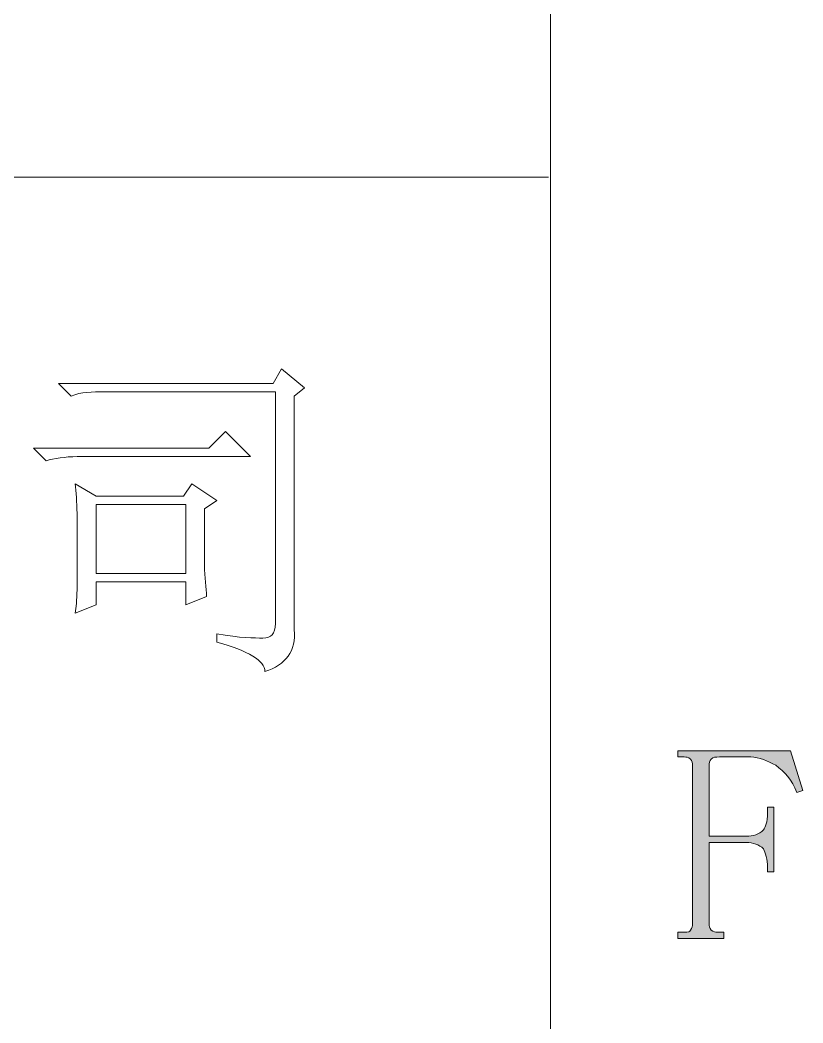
# Model space of a CAD drawing. Header units: millimetres. Extents: x 0 to 297, y 0 to 208.
# Drawn here: x 288.31 to 295.5, y 19.1 to 28.31 of the extents above; entities that cross this region are included whole.
import ezdxf

# ---------------------------------------------------------------- set-up
doc = ezdxf.new("R2010")
doc.units = ezdxf.units.MM

msp = doc.modelspace()

# ---------------------------------------------------------------- hatches: boundary and pattern name
h = msp.add_hatch(color=7)
edge = h.paths.add_edge_path(flags=0)
edge.add_spline(control_points=[(294.774056, 19.932596), (294.774056, 19.932596), (294.774056, 19.87474), (294.774056, 19.87474), (294.774056, 19.87474), (294.352486, 19.87474), (294.352486, 19.87474), (294.352486, 19.87474), (294.352486, 19.932596), (294.352486, 19.932596), (294.352486, 19.932596), (294.409989, 19.932596), (294.409989, 19.932596), (294.448089, 19.932596), (294.467492, 19.932596), (294.467492, 19.951646), (294.486542, 19.970696), (294.486542, 19.989746), (294.486542, 20.009149), (294.486542, 20.009149), (294.486542, 21.465768), (294.486542, 21.465768), (294.486542, 21.484818), (294.486542, 21.503868), (294.467492, 21.523271), (294.448089, 21.542321), (294.429039, 21.542321), (294.409989, 21.542321), (294.409989, 21.542321), (294.352486, 21.542321), (294.352486, 21.542321), (294.352486, 21.542321), (294.352486, 21.599824), (294.352486, 21.599824), (294.352486, 21.599824), (295.387183, 21.599824), (295.387183, 21.599824), (295.387183, 21.599824), (295.502189, 21.235757), (295.502189, 21.235757), (295.502189, 21.235757), (295.444686, 21.216354), (295.444686, 21.216354), (295.406586, 21.33136), (295.329681, 21.408265), (295.253128, 21.465768), (295.176575, 21.503868), (295.099669, 21.542321), (295.023117, 21.542321), (295.023117, 21.542321), (294.735603, 21.542321), (294.735603, 21.542321), (294.697503, 21.542321), (294.6781, 21.542321), (294.65905, 21.523271), (294.64, 21.503868), (294.64, 21.484818), (294.64, 21.465768), (294.64, 21.465768), (294.64, 20.814188), (294.64, 20.814188), (294.64, 20.814188), (294.984664, 20.814188), (294.984664, 20.814188), (295.042167, 20.814188), (295.099669, 20.833238), (295.138122, 20.87169), (295.157172, 20.89074), (295.176575, 20.948243), (295.176575, 21.024796), (295.176575, 21.024796), (295.176575, 21.082299), (295.176575, 21.082299), (295.176575, 21.082299), (295.234078, 21.082299), (295.234078, 21.082299), (295.234078, 21.082299), (295.234078, 20.488221), (295.234078, 20.488221), (295.234078, 20.488221), (295.176575, 20.488221), (295.176575, 20.488221), (295.176575, 20.488221), (295.176575, 20.526674), (295.176575, 20.526674), (295.176575, 20.603226), (295.157172, 20.660729), (295.138122, 20.699182), (295.099669, 20.737282), (295.042167, 20.756685), (294.984664, 20.756685), (294.984664, 20.756685), (294.64, 20.756685), (294.64, 20.756685), (294.64, 20.756685), (294.64, 20.009149), (294.64, 20.009149), (294.64, 19.989746), (294.64, 19.970696), (294.65905, 19.951646), (294.6781, 19.932596), (294.697503, 19.932596), (294.716553, 19.932596), (294.716553, 19.932596), (294.774056, 19.932596), (294.774056, 19.932596), (294.774056, 19.932596), (294.774056, 19.932596), (294.774056, 19.932596)], knot_values=[0, 0, 0, 0, 1, 1, 1, 2, 2, 2, 3, 3, 3, 4, 4, 4, 5, 5, 5, 6, 6, 6, 7, 7, 7, 8, 8, 8, 9, 9, 9, 10, 10, 10, 11, 11, 11, 12, 12, 12, 13, 13, 13, 14, 14, 14, 15, 15, 15, 16, 16, 16, 17, 17, 17, 18, 18, 18, 19, 19, 19, 20, 20, 20, 21, 21, 21, 22, 22, 22, 23, 23, 23, 24, 24, 24, 25, 25, 25, 26, 26, 26, 27, 27, 27, 28, 28, 28, 29, 29, 29, 30, 30, 30, 31, 31, 31, 32, 32, 32, 33, 33, 33, 34, 34, 34, 35, 35, 35, 36, 36, 36, 36], degree=3, periodic=1)

# ---------------------------------------------------------------- linework, layer by layer
at = {"color": 7, "lineweight": 15}
for points in [[(293.183381, 204.112229), (293.183381, 3.737626)], [(132.557661, 26.870324), (293.163978, 26.870324)], [(238.197672, 26.870324), (293.163978, 26.870324)], [(293.183381, 26.870324), (293.183381, 3.737626)]]:
    msp.add_lwpolyline(points, dxfattribs=at)
at = {"color": 7, "lineweight": 0}
for points, knots in [([(288.660064, 24.973085), (288.660064, 24.973085), (290.634208, 24.973085), (290.634208, 24.973085), (290.634208, 24.973085), (290.710761, 25.10714), (290.710761, 25.10714), (290.710761, 25.10714), (290.921722, 24.934632), (290.921722, 24.934632), (290.921722, 24.934632), (290.825767, 24.858079), (290.825767, 24.858079), (290.825767, 24.858079), (290.825767, 22.711426), (290.825767, 22.711426), (290.845169, 22.519868), (290.749214, 22.38546), (290.557656, 22.327957), (290.557656, 22.423913), (290.404197, 22.519868), (290.116683, 22.596421), (290.116683, 22.596421), (290.116683, 22.672974), (290.116683, 22.672974), (290.327644, 22.634874), (290.4617, 22.634874), (290.538253, 22.634874), (290.615158, 22.634874), (290.653258, 22.672974), (290.653258, 22.768929), (290.653258, 22.768929), (290.653258, 24.896179), (290.653258, 24.896179), (290.653258, 24.896179), (289.081986, 24.896179), (289.081986, 24.896179), (288.966981, 24.896179), (288.871025, 24.896179), (288.775069, 24.858079), (288.775069, 24.858079), (288.660064, 24.973085), (288.660064, 24.973085), (288.660064, 24.973085), (288.660064, 24.973085), (288.660064, 24.973085)], [0, 0, 0, 0, 1, 1, 1, 2, 2, 2, 3, 3, 3, 4, 4, 4, 5, 5, 5, 6, 6, 6, 7, 7, 7, 8, 8, 8, 9, 9, 9, 10, 10, 10, 11, 11, 11, 12, 12, 12, 13, 13, 13, 14, 14, 14, 15, 15, 15, 15]), ([(288.430406, 24.378654), (288.430406, 24.378654), (290.040131, 24.378654), (290.040131, 24.378654), (290.040131, 24.378654), (290.193589, 24.532113), (290.193589, 24.532113), (290.193589, 24.532113), (290.4236, 24.302101), (290.4236, 24.302101), (290.4236, 24.302101), (288.832572, 24.302101), (288.832572, 24.302101), (288.717567, 24.302101), (288.621964, 24.283051), (288.545058, 24.263649), (288.545058, 24.263649), (288.430406, 24.378654), (288.430406, 24.378654), (288.430406, 24.378654), (288.430406, 24.378654), (288.430406, 24.378654)], [0, 0, 0, 0, 1, 1, 1, 2, 2, 2, 3, 3, 3, 4, 4, 4, 5, 5, 5, 6, 6, 6, 7, 7, 7, 7]), ([(290.001678, 23.305504), (290.001678, 23.190499), (290.021081, 23.094896), (290.021081, 23.01799), (290.021081, 23.01799), (289.829169, 22.941438), (289.829169, 22.941438), (289.829169, 22.941438), (289.829169, 23.152046), (289.829169, 23.152046), (289.829169, 23.152046), (289.005081, 23.152046), (289.005081, 23.152046), (289.005081, 23.152046), (289.005081, 22.941438), (289.005081, 22.941438), (289.005081, 22.941438), (288.813522, 22.864885), (288.813522, 22.864885), (288.832572, 22.960488), (288.832572, 23.152046), (288.832572, 23.42051), (288.832572, 23.688974), (288.832572, 23.899582), (288.813522, 24.05304), (288.813522, 24.05304), (289.005081, 23.938035), (289.005081, 23.938035), (289.005081, 23.938035), (289.810119, 23.938035), (289.810119, 23.938035), (289.810119, 23.938035), (289.886672, 24.05304), (289.886672, 24.05304), (289.886672, 24.05304), (290.116683, 23.899582), (290.116683, 23.899582), (290.116683, 23.899582), (290.001678, 23.823029), (290.001678, 23.823029), (290.001678, 23.823029), (290.001678, 23.305504), (290.001678, 23.305504), (290.001678, 23.305504), (290.001678, 23.305504), (290.001678, 23.305504)], [0, 0, 0, 0, 1, 1, 1, 2, 2, 2, 3, 3, 3, 4, 4, 4, 5, 5, 5, 6, 6, 6, 7, 7, 7, 8, 8, 8, 9, 9, 9, 10, 10, 10, 11, 11, 11, 12, 12, 12, 13, 13, 13, 14, 14, 14, 15, 15, 15, 15]), ([(289.005081, 23.861482), (289.005081, 23.861482), (289.005081, 23.228951), (289.005081, 23.228951), (289.005081, 23.228951), (289.829169, 23.228951), (289.829169, 23.228951), (289.829169, 23.228951), (289.829169, 23.861482), (289.829169, 23.861482), (289.829169, 23.861482), (289.005081, 23.861482), (289.005081, 23.861482), (289.005081, 23.861482), (289.005081, 23.861482), (289.005081, 23.861482)], [0, 0, 0, 0, 1, 1, 1, 2, 2, 2, 3, 3, 3, 4, 4, 4, 5, 5, 5, 5]), ([(294.774056, 19.932596), (294.774056, 19.932596), (294.774056, 19.87474), (294.774056, 19.87474), (294.774056, 19.87474), (294.352486, 19.87474), (294.352486, 19.87474), (294.352486, 19.87474), (294.352486, 19.932596), (294.352486, 19.932596), (294.352486, 19.932596), (294.409989, 19.932596), (294.409989, 19.932596), (294.448089, 19.932596), (294.467492, 19.932596), (294.467492, 19.951646), (294.486542, 19.970696), (294.486542, 19.989746), (294.486542, 20.009149), (294.486542, 20.009149), (294.486542, 21.465768), (294.486542, 21.465768), (294.486542, 21.484818), (294.486542, 21.503868), (294.467492, 21.523271), (294.448089, 21.542321), (294.429039, 21.542321), (294.409989, 21.542321), (294.409989, 21.542321), (294.352486, 21.542321), (294.352486, 21.542321), (294.352486, 21.542321), (294.352486, 21.599824), (294.352486, 21.599824), (294.352486, 21.599824), (295.387183, 21.599824), (295.387183, 21.599824), (295.387183, 21.599824), (295.502189, 21.235757), (295.502189, 21.235757), (295.502189, 21.235757), (295.444686, 21.216354), (295.444686, 21.216354), (295.406586, 21.33136), (295.329681, 21.408265), (295.253128, 21.465768), (295.176575, 21.503868), (295.099669, 21.542321), (295.023117, 21.542321), (295.023117, 21.542321), (294.735603, 21.542321), (294.735603, 21.542321), (294.697503, 21.542321), (294.6781, 21.542321), (294.65905, 21.523271), (294.64, 21.503868), (294.64, 21.484818), (294.64, 21.465768), (294.64, 21.465768), (294.64, 20.814188), (294.64, 20.814188), (294.64, 20.814188), (294.984664, 20.814188), (294.984664, 20.814188), (295.042167, 20.814188), (295.099669, 20.833238), (295.138122, 20.87169), (295.157172, 20.89074), (295.176575, 20.948243), (295.176575, 21.024796), (295.176575, 21.024796), (295.176575, 21.082299), (295.176575, 21.082299), (295.176575, 21.082299), (295.234078, 21.082299), (295.234078, 21.082299), (295.234078, 21.082299), (295.234078, 20.488221), (295.234078, 20.488221), (295.234078, 20.488221), (295.176575, 20.488221), (295.176575, 20.488221), (295.176575, 20.488221), (295.176575, 20.526674), (295.176575, 20.526674), (295.176575, 20.603226), (295.157172, 20.660729), (295.138122, 20.699182), (295.099669, 20.737282), (295.042167, 20.756685), (294.984664, 20.756685), (294.984664, 20.756685), (294.64, 20.756685), (294.64, 20.756685), (294.64, 20.756685), (294.64, 20.009149), (294.64, 20.009149), (294.64, 19.989746), (294.64, 19.970696), (294.65905, 19.951646), (294.6781, 19.932596), (294.697503, 19.932596), (294.716553, 19.932596), (294.716553, 19.932596), (294.774056, 19.932596), (294.774056, 19.932596), (294.774056, 19.932596), (294.774056, 19.932596), (294.774056, 19.932596)], [0, 0, 0, 0, 1, 1, 1, 2, 2, 2, 3, 3, 3, 4, 4, 4, 5, 5, 5, 6, 6, 6, 7, 7, 7, 8, 8, 8, 9, 9, 9, 10, 10, 10, 11, 11, 11, 12, 12, 12, 13, 13, 13, 14, 14, 14, 15, 15, 15, 16, 16, 16, 17, 17, 17, 18, 18, 18, 19, 19, 19, 20, 20, 20, 21, 21, 21, 22, 22, 22, 23, 23, 23, 24, 24, 24, 25, 25, 25, 26, 26, 26, 27, 27, 27, 28, 28, 28, 29, 29, 29, 30, 30, 30, 31, 31, 31, 32, 32, 32, 33, 33, 33, 34, 34, 34, 35, 35, 35, 36, 36, 36, 36])]:
    msp.add_open_spline(points, degree=3, knots=knots, dxfattribs=at)

doc.saveas('drawing.dxf')
